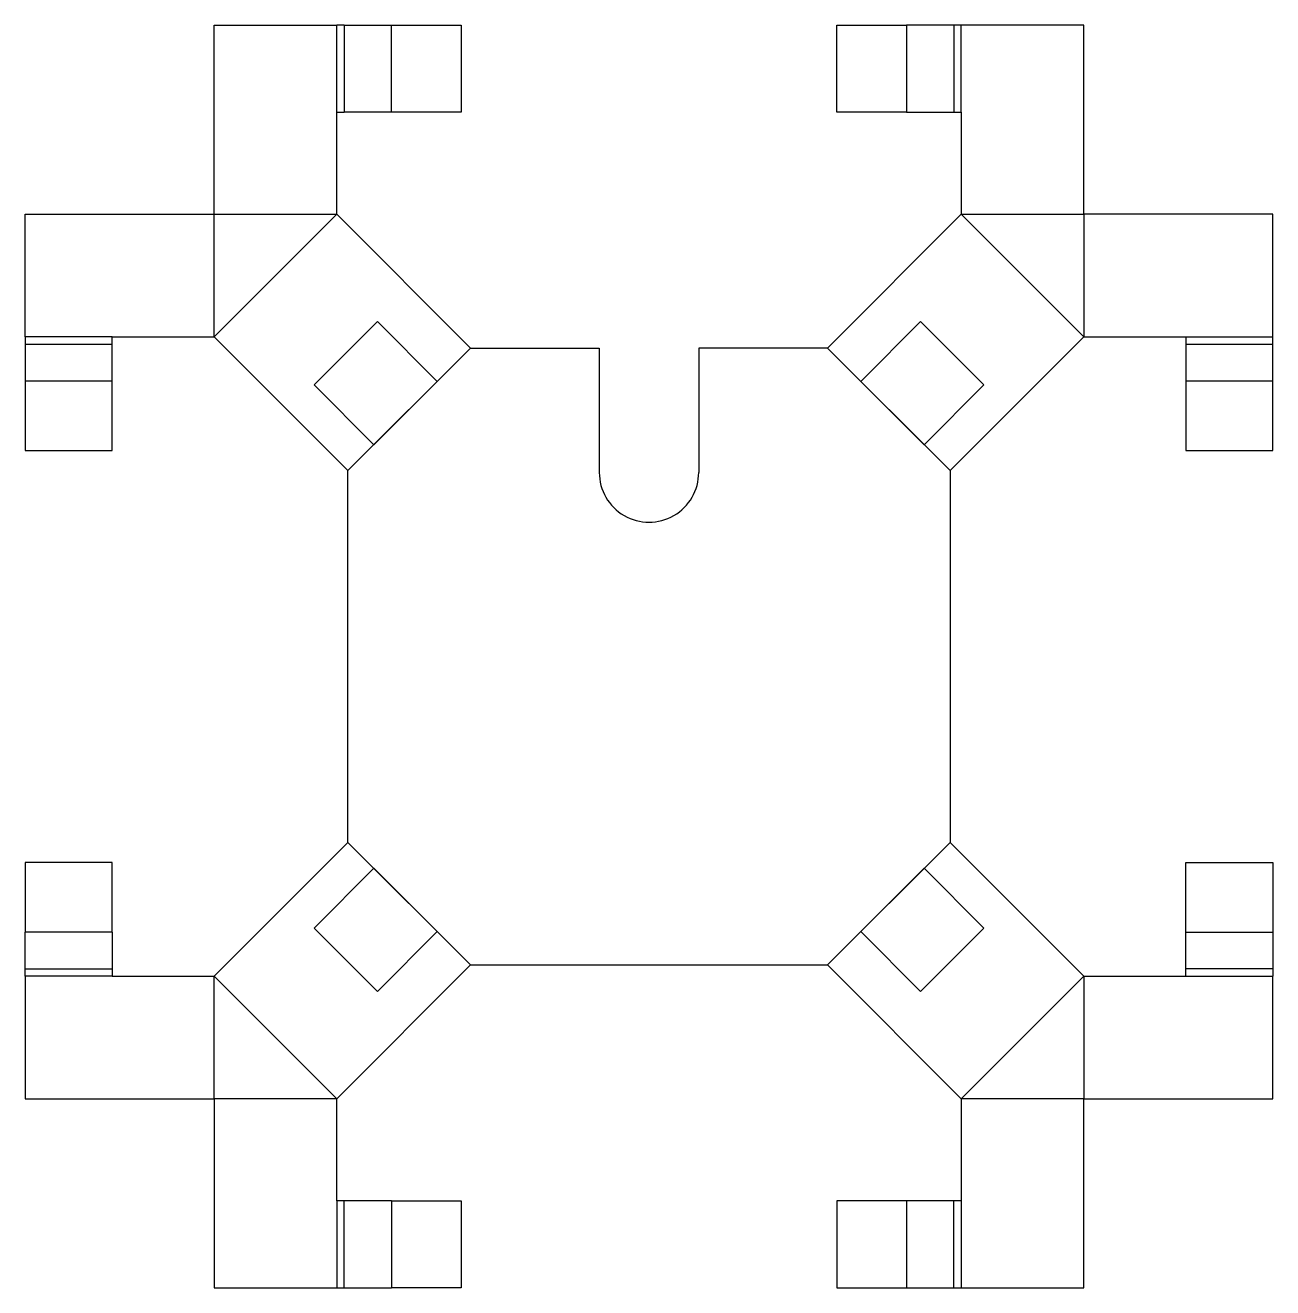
# Model space of a CAD drawing. Extents: x 23 to 274, y 76 to 329.
import ezdxf

# ---------------------------------------------------------------- set-up
doc = ezdxf.new("R2010")
doc.units = 0
doc.layers.add('Bend_Bottom', color=7, linetype='CONTINUOUS')
doc.layers.add('Bend_Top', color=7, linetype='CONTINUOUS')

msp = doc.modelspace()

# ---------------------------------------------------------------- linework, layer by layer
at = {"layer": 'Bend_Bottom', "color": 7}
for points in [[(61.129939, 329.484452), (85.757861, 329.484452)], [(61.129939, 291.484454), (61.129939, 329.484452)], [(87.257861, 329.484452), (85.757861, 329.484452)], [(87.257861, 329.484452), (96.737861, 329.484452)], [(96.737861, 329.484452), (110.737862, 329.484452)], [(110.737862, 329.484452), (110.737862, 311.984452)], [(186.262132, 329.484452), (200.262133, 329.484452)], [(186.262132, 311.984452), (186.262132, 329.484452)], [(208.999997, 239.986472), (235.870054, 266.856531), (256.370055, 266.856531), (256.370055, 265.356532), (256.370055, 258.006531), (256.370055, 244.00653), (273.870055, 244.00653), (273.870055, 258.006531), (273.870055, 265.356532), (273.870055, 266.856531), (273.870055, 291.484454), (235.870054, 291.484454), (235.870054, 329.484452), (211.242132, 329.484452), (209.742132, 329.484452), (200.262133, 329.484452)], [(85.757861, 291.484454), (85.757861, 311.984452), (87.257861, 311.984452)], [(96.737861, 311.984452), (87.257861, 311.984452)], [(110.737862, 311.984452), (96.737861, 311.984452)], [(200.262133, 311.984452), (186.262132, 311.984452)], [(200.262133, 311.984452), (209.742132, 311.984452), (211.242132, 311.984452), (211.242132, 291.484454)], [(23.129938, 291.484454), (61.129939, 291.484454)], [(23.129938, 266.856531), (23.129938, 291.484454)], [(85.757861, 291.484454), (112.627918, 264.614394)], [(184.372075, 264.614394), (211.242132, 291.484454)], [(23.129938, 266.856531), (23.129938, 265.356532), (23.129938, 258.006531), (23.129938, 244.00653), (40.629938, 244.00653), (40.629938, 258.006531), (40.629938, 265.356532), (40.629938, 266.856531), (61.129939, 266.856531)], [(87.999996, 239.986472), (61.129939, 266.856531)], [(112.627918, 264.614394), (138.499997, 264.614394)], [(138.499997, 264.614394), (138.499997, 239.614396)], [(184.372075, 264.614394), (158.499997, 264.614394), (158.499997, 239.614396)], [(87.999996, 165.242313), (87.999996, 239.986472)], [(208.999997, 239.986472), (208.999997, 165.242313)], [(87.999996, 165.242313), (61.129939, 138.372261)], [(208.999997, 165.242313), (235.870054, 138.372261)], [(40.629938, 147.222256), (40.629938, 161.22226), (23.129938, 161.22226), (23.129938, 147.222256)], [(203.799996, 160.042324), (191.072074, 147.314384)], [(215.820813, 148.02151), (203.799996, 160.042324)], [(256.370055, 161.22226), (273.870055, 161.22226)], [(256.370055, 147.222256), (256.370055, 161.22226)], [(273.870055, 161.22226), (273.870055, 147.222256)], [(23.129938, 139.872264), (23.129938, 147.222256)], [(40.629938, 147.222256), (40.629938, 139.872264)], [(191.072074, 147.314384), (203.092889, 135.29357)], [(203.092889, 135.29357), (215.820813, 148.02151)], [(256.370055, 139.872264), (256.370055, 147.222256)], [(273.870055, 147.222256), (273.870055, 139.872264)], [(23.129938, 138.372261), (23.129938, 139.872264)], [(40.629938, 139.872264), (40.629938, 138.372261)], [(112.627918, 140.614393), (85.757861, 113.744342)], [(112.627918, 140.614393), (184.372075, 140.614393), (211.242132, 113.744342), (211.242132, 93.244346), (209.742132, 93.244346), (200.262133, 93.244346), (186.262132, 93.244346), (186.262132, 75.744328), (200.262133, 75.744328), (209.742132, 75.744328), (211.242132, 75.744328), (235.870054, 75.744328), (235.870054, 113.744342), (273.870055, 113.744342), (273.870055, 138.372261)], [(256.370055, 138.372261), (256.370055, 139.872264)], [(273.870055, 139.872264), (273.870055, 138.372261)], [(23.129938, 138.372261), (23.129938, 113.744342), (61.129939, 113.744342), (61.129939, 75.744328), (85.757861, 75.744328), (87.257861, 75.744328), (96.737861, 75.744328)], [(40.629938, 138.372261), (61.129939, 138.372261)], [(235.870054, 138.372261), (256.370055, 138.372261)], [(96.737861, 93.244346), (87.257861, 93.244346), (85.757861, 93.244346), (85.757861, 113.744342)], [(96.737861, 93.244346), (110.737862, 93.244346)], [(110.737862, 93.244346), (110.737862, 75.744328)], [(110.737862, 75.744328), (96.737861, 75.744328)]]:
    msp.add_lwpolyline(points, dxfattribs=at)
for points in [[(93.199998, 245.186474), (81.179181, 257.207288), (93.907105, 269.93521), (105.927919, 257.914395)], [(191.072074, 257.914395), (203.092889, 269.93521), (215.820813, 257.207288), (203.799996, 245.186474)], [(105.927919, 147.314384), (93.907105, 135.29357), (81.179181, 148.02151), (93.199998, 160.042324)]]:
    msp.add_lwpolyline(points, close=True, dxfattribs=at)
at = {"layer": 'Bend_Bottom', "color": 5}
for points in [[(112.627918, 264.614391), (87.999996, 239.986469)], [(112.627918, 264.614391), (87.999996, 239.986469)], [(184.372075, 264.614391), (208.999997, 239.986469)], [(184.372075, 264.614391), (208.999997, 239.986469)], [(112.627918, 140.614393), (87.999996, 165.24231)], [(112.627918, 140.614393), (87.999996, 165.24231)], [(208.999997, 165.24231), (184.372075, 140.614393), (184.372075, 140.614393)], [(208.999997, 165.24231), (184.372075, 140.614393), (184.372075, 140.614393)]]:
    msp.add_lwpolyline(points, dxfattribs=at)
at = {"layer": 'Bend_Bottom', "color": 7}
for points in [[(138.499997, 239.614396), (138.499997, 236.041741), (140.405986, 232.74047), (143.499997, 230.954142)], [(153.499997, 230.954142), (156.594008, 232.74047), (158.499997, 236.041741), (158.499997, 239.614396)], [(143.499997, 230.954142), (146.594007, 229.167814), (150.405986, 229.167814), (153.499997, 230.954142)]]:
    msp.add_open_spline(points, degree=3, dxfattribs=at)
at = {"layer": 'Bend_Top', "color": 1}
for points in [[(85.757861, 311.984449), (85.757861, 329.484449)], [(87.257861, 329.484449), (87.257861, 311.984449)], [(96.737861, 311.984449), (96.737861, 329.484449)], [(200.262133, 329.484449), (200.262133, 311.984449)], [(209.742132, 329.484449), (209.742132, 311.984449)], [(211.242132, 311.984449), (211.242132, 329.484449)], [(40.629938, 266.856529), (23.129939, 266.856529), (23.129939, 266.856529), (23.129939, 266.856529)], [(256.370055, 266.856529), (273.87005, 266.856529)], [(23.129939, 265.356529), (40.629938, 265.356529)], [(256.370055, 265.356529), (273.87005, 265.356529)], [(23.129939, 258.006528), (40.629938, 258.006528)], [(256.370055, 258.006528), (273.87005, 258.006528)], [(40.629938, 147.222256), (23.129939, 147.222256)], [(256.370055, 147.222256), (273.87005, 147.222256)], [(23.129939, 139.872264), (40.629938, 139.872264)], [(273.87005, 139.872264), (256.370055, 139.872264)], [(40.629938, 138.372261), (23.129939, 138.372261)], [(256.370055, 138.372261), (273.87005, 138.372261), (273.87005, 138.372261), (273.87005, 138.372261)], [(85.757861, 93.244346), (85.757861, 75.744328)], [(87.257861, 75.744328), (87.257861, 93.244346)], [(96.737861, 93.244346), (96.737861, 75.744328)], [(200.262133, 93.244346), (200.262133, 75.744328)], [(209.742132, 75.744328), (209.742132, 93.244346)], [(211.242132, 93.244346), (211.242132, 75.744328)]]:
    msp.add_lwpolyline(points, dxfattribs=at)
for points in [[(61.129939, 266.856529), (61.129939, 291.484451), (61.129939, 291.484451), (85.757861, 291.484451), (85.757861, 291.484451), (61.129939, 266.856529)], [(211.242132, 291.484451), (235.870054, 291.484451), (235.870054, 266.856529), (211.242132, 291.484451)], [(61.129939, 138.372261), (85.757861, 113.744342), (61.129939, 113.744342), (61.129939, 138.372261)], [(235.870054, 138.372261), (235.870054, 113.744342), (211.242132, 113.744342), (235.870054, 138.372261)]]:
    msp.add_lwpolyline(points, close=True, dxfattribs=at)

doc.saveas('drawing.dxf')
